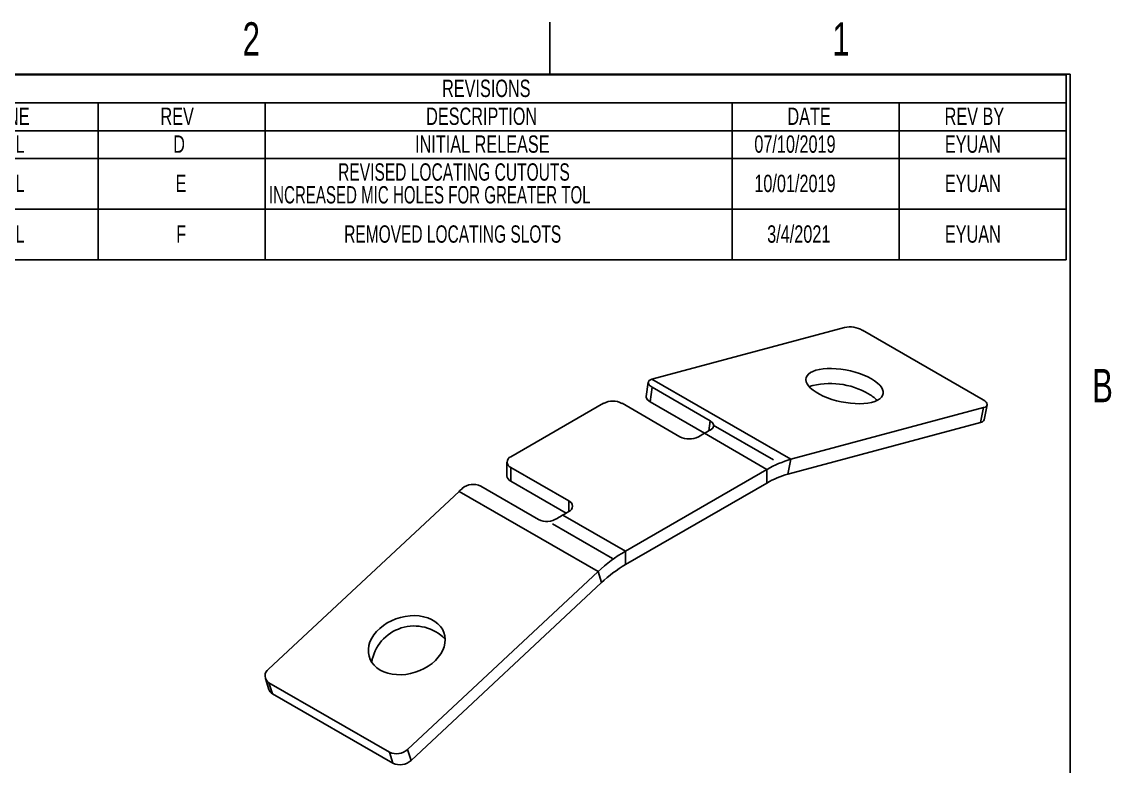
# Model space of a CAD drawing. Extents: x 0.3 to 35.7, y 0.3 to 23.
# Drawn here: x 18.93 to 35.55, y 11.66 to 23.03 of the extents above; entities that cross this region are included whole.
import ezdxf
from ezdxf.enums import TextEntityAlignment as Align

# ---------------------------------------------------------------- set-up
doc = ezdxf.new("R2010")
doc.units = 0
doc.header["$LTSCALE"] = 0.083333
doc.linetypes.add('CENTERX2', pattern=[20.32, 12.7, -2.54, 2.54, -2.54])
doc.layers.get('0').update_dxf_attribs({"linetype": 'CONTINUOUS'})
doc.layers.add('CAD', color=5, linetype='CONTINUOUS')

# ---------------------------------------------------------------- blocks, each defined once
blk = doc.blocks.new('SW_TABLEANNOTATION_0')
at = {"color": 0, "linetype": 'CONTINUOUS'}
for p, q in [((17.309, 0), (0, 0)), ((17.309, -2.823), (17.309, 0)), ((0, -0.425), (17.309, -0.425)), ((2.546, -0.425), (2.546, -2.823)), ((5.092, -0.425), (5.092, -2.823)), ((12.217, -0.425), (12.217, -2.823)), ((14.763, -0.425), (14.763, -2.823)), ((0, -0.851), (17.309, -0.851)), ((0, -1.276), (17.309, -1.276)), ((0, -2.05), (17.309, -2.05)), ((0, -2.823), (17.309, -2.823))]:
    blk.add_line(p, q, dxfattribs=at)
for s, height, width, p in [('REVISIONS', 0.2646, 0.7, (7.79, -0.416)), ('ZONE', 0.2646, 0.7, (0.81, -0.842)), ('REV', 0.2646, 0.7, (3.494, -0.842)), ('DESCRIPTION', 0.26458, 0.7, (7.547, -0.842)), ('DATE', 0.2646, 0.7, (13.058, -0.842)), ('REV BY', 0.2646, 0.7, (15.456, -0.842)), ('ALL', 0.2646, 0.7, (0.98, -1.267)), ('D', 0.265, 0.7, (3.688, -1.267)), ('INITIAL RELEASE', 0.26458, 0.7, (7.378, -1.267)), ('07/10/2019', 0.2646, 0.7, (12.553, -1.267)), ('EYUAN', 0.2646, 0.7, (15.46, -1.267)), ('REVISED LOCATING CUTOUTS', 0.26458, 0.670833, (6.204, -1.693)), ('ALL', 0.2646, 0.7, (0.98, -1.867)), ('E', 0.265, 0.7, (3.725, -1.867)), ('10/01/2019', 0.2646, 0.7, (12.553, -1.867)), ('EYUAN', 0.2646, 0.7, (15.46, -1.867)), ('INCREASED MIC HOLES FOR GREATER TOL', 0.26458, 0.65, (5.149, -2.041)), ('ALL', 0.2646, 0.7, (0.98, -2.64)), ('F', 0.265, 0.7, (3.734, -2.64)), ('REMOVED LOCATING SLOTS', 0.26458, 0.668182, (6.297, -2.64)), ('3/4/2021', 0.2646, 0.7, (12.749, -2.64)), ('EYUAN', 0.2646, 0.7, (15.46, -2.64))]:
    blk.add_text(s, height=height, dxfattribs=dict(at, width=width)).set_placement(p, align=Align.BOTTOM_LEFT)

msp = doc.modelspace()

# ---------------------------------------------------------------- linework, layer by layer
at = {"color": 7, "linetype": 'CONTINUOUS'}
for p, q in [((26.988, 22.225), (26.988, 23.019)), ((1.058, 22.225), (34.925, 22.225)), ((34.925, 22.225), (34.925, 1.058))]:
    msp.add_line(p, q, dxfattribs=at)
at = {"color": 7, "linetype": 'CENTERX2'}
for p, q in [((29.482, 16.867), (30.474, 16.294)), ((27.943, 14.833), (26.913, 15.428))]:
    msp.add_line(p, q, dxfattribs=at)
at = {"layer": 'CAD', "linetype": 'CONTINUOUS'}
for p, q in [((31.482, 18.362), (28.546, 17.574)), ((33.599, 17.256), (31.76, 18.317)), ((28.49, 17.527), (28.456, 17.309)), ((30.667, 16.349), (28.545, 17.574)), ((28.546, 17.574), (28.545, 17.574)), ((28.52, 17.226), (28.549, 17.447)), ((29.433, 16.937), (28.549, 17.447)), ((27.807, 17.203), (26.393, 16.387)), ((28.974, 16.693), (28.09, 17.203)), ((29.35, 16.747), (28.52, 17.226)), ((33.604, 17.137), (30.667, 16.349)), ((33.557, 16.91), (33.604, 17.137)), ((33.612, 16.952), (33.658, 17.179)), ((29.413, 16.781), (29.433, 16.937)), ((33.557, 16.91), (30.62, 16.122)), ((29.346, 16.745), (29.257, 16.693)), ((30.301, 16.194), (29.346, 16.745)), ((26.334, 16.305), (26.334, 16.098)), ((30.62, 16.122), (30.667, 16.349)), ((27.277, 15.713), (26.393, 16.224)), ((26.393, 16.016), (26.393, 16.224)), ((30.301, 16.194), (28.142, 14.947)), ((30.301, 15.986), (30.301, 16.194)), ((27.239, 15.528), (26.393, 16.016)), ((30.301, 15.986), (28.142, 14.74)), ((25.603, 15.858), (22.698, 13.145)), ((27.724, 14.634), (25.603, 15.858)), ((26.817, 15.427), (25.934, 15.937)), ((27.277, 15.55), (27.277, 15.713)), ((27.277, 15.55), (27.187, 15.498)), ((28.142, 14.947), (27.187, 15.498)), ((28.142, 14.74), (28.142, 14.947)), ((27.724, 14.634), (24.819, 11.921)), ((27.777, 14.466), (27.724, 14.634)), ((27.777, 14.466), (24.872, 11.753)), ((22.649, 13.003), (22.701, 12.836)), ((24.543, 11.876), (22.704, 12.938)), ((22.757, 12.77), (22.704, 12.938)), ((24.596, 11.709), (22.757, 12.77)), ((24.596, 11.709), (24.543, 11.876)), ((24.872, 11.753), (24.819, 11.921))]:
    msp.add_line(p, q, dxfattribs=at)
at = {"layer": 'CAD', "linetype": 'CONTINUOUS', "flags": 128}
for points in [[(31.894, 17.576), (31.943, 17.545), (31.985, 17.512), (32.02, 17.48), (32.046, 17.447), (32.064, 17.414), (32.073, 17.382), (32.073, 17.351), (32.064, 17.322), (32.047, 17.295), (32.021, 17.271), (31.986, 17.25), (31.945, 17.232), (31.896, 17.217), (31.841, 17.207), (31.78, 17.2), (31.715, 17.197), (31.647, 17.198), (31.576, 17.204), (31.504, 17.213), (31.431, 17.226), (31.359, 17.243), (31.289, 17.263), (31.222, 17.287), (31.159, 17.312), (31.101, 17.341), (31.049, 17.371), (31.004, 17.402), (30.965, 17.435), (30.935, 17.468), (30.913, 17.501), (30.899, 17.533), (30.894, 17.565), (30.899, 17.595), (30.912, 17.623), (30.934, 17.648), (30.964, 17.671), (31.002, 17.691), (31.048, 17.707), (31.1, 17.72), (31.158, 17.728), (31.22, 17.733), (31.287, 17.734), (31.357, 17.73), (31.429, 17.723), (31.501, 17.712), (31.574, 17.697), (31.645, 17.678), (31.713, 17.657), (31.778, 17.632), (31.839, 17.605), (31.894, 17.576)], [(28.545, 17.574), (28.504, 17.552), (28.49, 17.52), (28.506, 17.482), (28.549, 17.447)], [(28.456, 17.309), (28.456, 17.296), (28.475, 17.26), (28.52, 17.226)], [(33.604, 17.137), (33.628, 17.146), (33.645, 17.158), (33.656, 17.171), (33.659, 17.187), (33.655, 17.204), (33.643, 17.222), (33.624, 17.239), (33.599, 17.256)], [(29.433, 16.937), (29.477, 16.901), (29.492, 16.862), (29.477, 16.825), (29.434, 16.792)], [(24.4, 13.132), (24.351, 13.165), (24.309, 13.204), (24.274, 13.246), (24.248, 13.293), (24.23, 13.344), (24.22, 13.396), (24.22, 13.451), (24.228, 13.506), (24.245, 13.561), (24.271, 13.616), (24.305, 13.669), (24.346, 13.72), (24.394, 13.767), (24.449, 13.811), (24.509, 13.85), (24.573, 13.884), (24.641, 13.912), (24.711, 13.935), (24.783, 13.95), (24.856, 13.959), (24.927, 13.962), (24.997, 13.957), (25.063, 13.946), (25.126, 13.928), (25.184, 13.904), (25.236, 13.874), (25.282, 13.838), (25.321, 13.797), (25.351, 13.753), (25.374, 13.704), (25.388, 13.652), (25.393, 13.599), (25.389, 13.544), (25.376, 13.488), (25.354, 13.433), (25.325, 13.379), (25.287, 13.327), (25.242, 13.278), (25.191, 13.232), (25.133, 13.191), (25.071, 13.154), (25.005, 13.123), (24.935, 13.098), (24.864, 13.079), (24.792, 13.066), (24.72, 13.06), (24.649, 13.062), (24.581, 13.07), (24.516, 13.084), (24.455, 13.105), (24.4, 13.132)]]:
    msp.add_lwpolyline(points, dxfattribs=at)
at = {"layer": 'CAD', "linetype": 'CONTINUOUS'}
for centre, radius, start, end in [((31.559, 17.954), 0.415, 60.9597, 100.6575), ((31.269, 16.358), 1.147, 59.6936, 106.5046), ((31.61, 16.908), 0.5, 42.515, 61.6666), ((27.948, 16.93), 0.307, 62.6097, 117.3903), ((33.551, 16.974), 0.0645, 275.2021, 339.4677), ((30.246, 15.188), 1.799, 116.8573, 120.0221), ((29.115, 16.966), 0.307, 242.6097, 297.3903), ((26.424, 16.305), 0.0873, 110.7834, 249.2166), ((31.078, 14.875), 1.53, 105.5888, 120.5065), ((30.979, 14.835), 1.336, 105.5888, 120.5065), ((25.818, 15.71), 0.255, 63.0572, 130.2664), ((26.434, 16.108), 0.101, 185.6948, 245.6253), ((27.437, 13.895), 2.686, 131.5815, 133.0431), ((27.246, 15.632), 0.0873, 290.7834, 69.2166), ((28.174, 13.79), 1.973, 120.0199, 122.9951), ((26.942, 15.691), 0.292, 244.6612, 302.5782), ((29.311, 12.956), 2.309, 120.4363, 133.4116), ((29.163, 13.002), 2.016, 120.4363, 133.4116), ((24.92, 13.148), 0.656, 43.9972, 171.0944), ((22.768, 13.044), 0.124, 124.518, 238.9506), ((22.813, 12.874), 0.118, 198.7102, 241.5712), ((24.648, 12.101), 0.248, 244.7966, 313.5015), ((24.701, 11.933), 0.248, 244.7966, 313.5015)]:
    msp.add_arc(centre, radius, start, end, dxfattribs=at)

# ---------------------------------------------------------------- block references
at = {"color": 7, "linetype": 'CONTINUOUS'}
msp.add_blockref('SW_TABLEANNOTATION_0', (17.555, 22.215), dxfattribs=at)

# ---------------------------------------------------------------- texts
at = {"color": 7, "linetype": 'CONTINUOUS', "width": 0.7}
for s, p in [('2', (22.302, 22.359)), ('1', (31.298, 22.359)), ('B', (35.26, 17.067))]:
    msp.add_text(s, height=0.508, dxfattribs=at).set_placement(p, align=Align.BOTTOM_LEFT)

doc.saveas('drawing.dxf')
